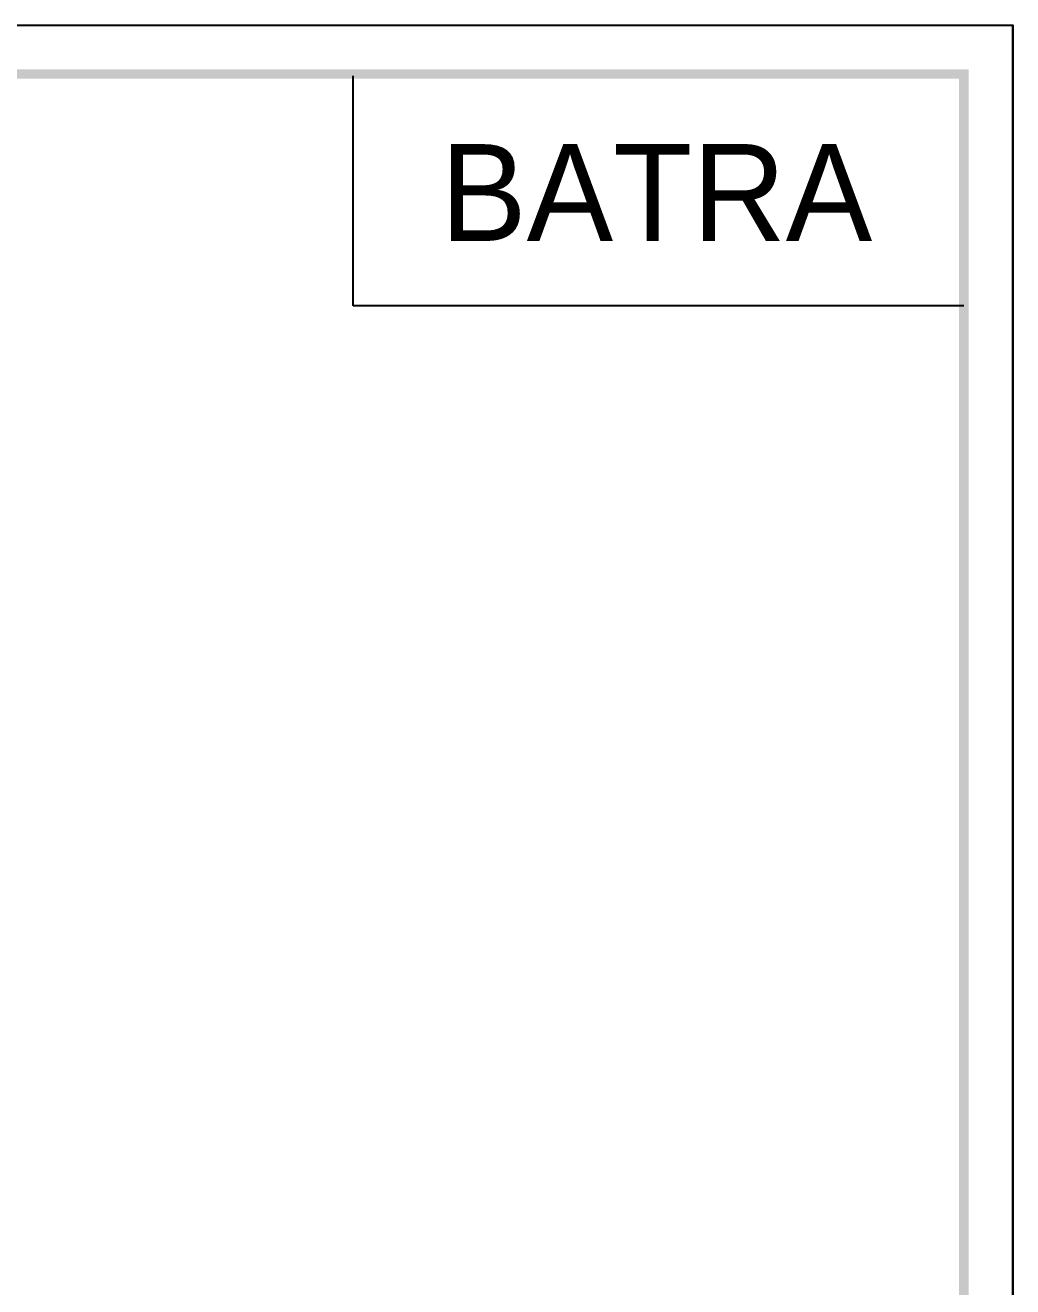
# Model space of a CAD drawing. Extents: x 16296660632 to 16296673174, y -37409619871 to -37409617131.
# Drawn here: x 16296672807.2 to 16296673174.2, y -37409617600.2 to -37409617131.2 of the extents above; entities that cross this region are included whole.
import ezdxf

# ---------------------------------------------------------------- set-up
doc = ezdxf.new("R2010")
doc.units = 0
doc.header["$LTSCALE"] = 10
doc.header["$MEASUREMENT"] = 0
doc.layers.get('0').update_dxf_attribs({"linetype": 'CONTINUOUS'})
doc.styles.add('Daelim Dimension', font='', dxfattribs={"height": 1})
doc.styles.get('Daelim Dimension').set_extended_font_data('나눔고딕')

msp = doc.modelspace()

# ---------------------------------------------------------------- linework, layer by layer
at = {"color": 5, "ltscale": 0.5}
msp.add_line((16296672929.02693, -37409617235.544662), (16296672929.02693, -37409617150.043716), dxfattribs=at)
at = {"color": 5, "ltscale": 40}
msp.add_line((16296673156.03418, -37409617235.544662), (16296672929.02693, -37409617235.544662), dxfattribs=at)
at = {"color": 2}
msp.add_lwpolyline([(16296671793.750851, -37409617131.239197), (16296673174.182779, -37409617131.239197), (16296673174.182779, -37409618103.587517), (16296671793.750851, -37409618103.587517)], close=True, dxfattribs=at)
at = {"ltscale": 0.5}
msp.add_lwpolyline([(16296671793.750851, -37409617131.239197), (16296673174.182779, -37409617131.239197), (16296673174.182779, -37409618103.587517), (16296671793.750851, -37409618103.587517)], close=True, dxfattribs=at)
at = {"color": 2}
msp.add_lwpolyline([(16296673174.182779, -37409618103.587517), (16296673174.182779, -37409617131.239197)], dxfattribs=at)
at = {"color": 5, "ltscale": 40}
for points in [[(16296671811.89945, -37409617147.619202), (16296671811.89945, -37409617151.156387), (16296673156.03418, -37409617147.619202), (16296673156.03418, -37409617151.156387)], [(16296673157.80278, -37409617147.619202), (16296673154.265579, -37409617147.619202), (16296673157.80278, -37409618070.827553), (16296673154.265579, -37409618067.290337)], [(16296673157.80278, -37409617147.619202), (16296673154.265579, -37409617147.619202), (16296673157.80278, -37409618070.827553), (16296673154.265579, -37409618067.290337)]]:
    msp.add_trace(points, dxfattribs=at)

# ---------------------------------------------------------------- texts
at = {"ltscale": 0.5, "insert": (16296672961.446831, -37409617175.420174), "char_height": 36, "width": 66.12667236, "attachment_point": 1, "style": 'Daelim Dimension'}
msp.add_mtext('BATRA', dxfattribs=at)

doc.saveas('drawing.dxf')
